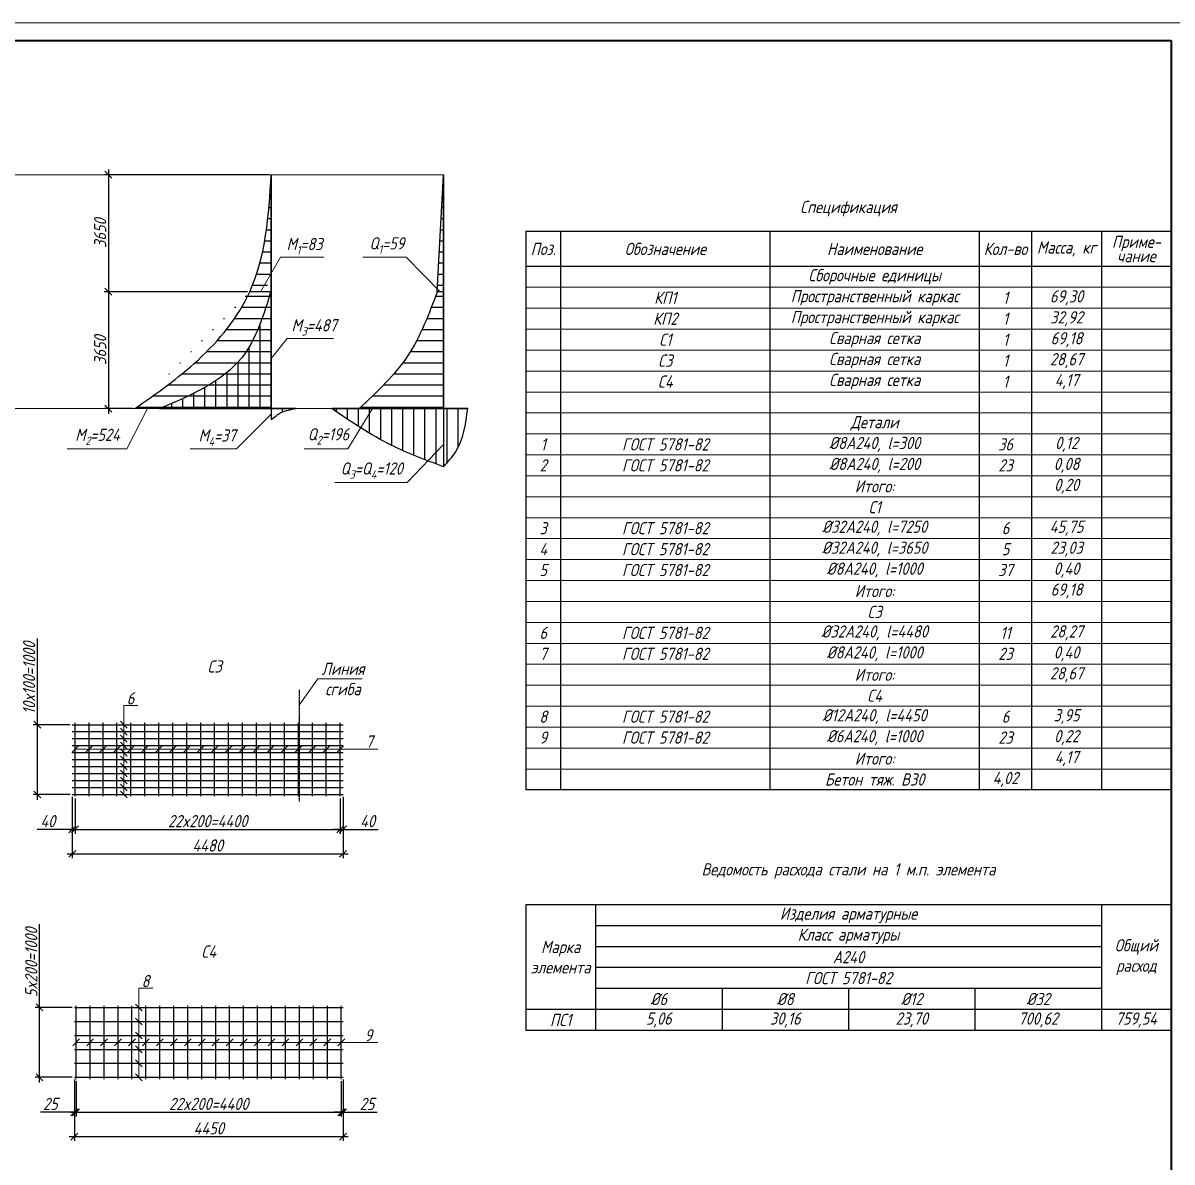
# Model space of a CAD drawing. Header units: millimetres. Extents: x -1004 to 900128, y -352756 to 107728.
# Drawn here: x 206302 to 239235, y 75096 to 107728 of the extents above; entities that cross this region are included whole.
import ezdxf

# ---------------------------------------------------------------- set-up
doc = ezdxf.new("R2010")
doc.units = ezdxf.units.MM
doc.linetypes.add('ACAD_ISO02W100', pattern=[15, 12, -3])
doc.linetypes.add('ACAD_ISO04W100', pattern=[30, 24, -3, 0, -3])
for name, color, linetype, lineweight in [('axles', 152, 'ACAD_ISO04W100', 20), ('basic', 95, 'Continuous', 30), ('frame', 173, 'Continuous', 40), ('hatch', 117, 'ACAD_ISO02W100', 25), ('size', 45, 'Continuous', 20), ('text', 13, 'Continuous', 20), ('thick', 42, 'Continuous', 35), ('thin', 153, 'Continuous', 18)]:
    doc.layers.add(name, color=color, linetype=linetype, lineweight=lineweight)
doc.styles.add('Structures', font='isocpeur.ttf', dxfattribs={"width": 0.85, "oblique": 15})
doc.styles.add('structures 5', font='isocpeur.ttf', dxfattribs={"width": 0.85, "oblique": 15, "height": 5})
doc.dimstyles.new('structures 3.5', dxfattribs={"dimtxt": 3.5, "dimasz": 2, "dimexe": 1.25, "dimexo": 0.625, "dimtad": 1, "dimtxsty": 'Structures', "dimblk": 'OBLIQUE', "dimcen": 2.5, "dimdle": 1.5, "dimadec": 0, "dimazin": 0, "dimtfac": 1, "dimtmove": 0, "dimatfit": 3, "dimfxl": 1, "dimarcsym": 0})
doc.dimstyles.new('structures 3.5 50', dxfattribs={"dimtxt": 3.5, "dimasz": 2, "dimexe": 1.25, "dimexo": 0.625, "dimtad": 1, "dimlfac": 0.5, "dimtxsty": 'Structures', "dimblk": 'OBLIQUE', "dimcen": 2.5, "dimdle": 1.5, "dimadec": 0, "dimazin": 0, "dimtfac": 1, "dimtmove": 0, "dimatfit": 3, "dimfxl": 1, "dimarcsym": 0})
pattern_1 = [(90, (118171.382803401, 91645.0079361995), (-317.5, 0), [])]

# ---------------------------------------------------------------- blocks, each defined once
blk = doc.blocks.new('_Oblique')
at = {"color": 0, "linetype": 'ByBlock', "lineweight": -2}
blk.add_line((-0.5, -0.5), (0.5, 0.5), dxfattribs=at)
blk = doc.blocks.new('*D475')
at = {"layer": 'Defpoints', "color": 0, "transparency": 16777216}
for p in [(213419.6433618185, 103380.4566014308), (208751.3828034023, 100030.4566014308), (212801.6433618185, 100030.4566014308)]:
    blk.add_point(p, dxfattribs=at)
at = {"layer": 'size', "color": 0, "lineweight": -2, "transparency": 16777216}
for p, q in [((208751.3828034023, 103530.4566014308), (208751.3828034023, 99880.45660143082)), ((213357.1433618185, 103380.4566014308), (208626.3828034023, 103380.4566014308)), ((212739.1433618185, 100030.4566014308), (208626.3828034023, 100030.4566014308))]:
    blk.add_line(p, q, dxfattribs=at)
at = {"layer": 'size', "color": 0, "lineweight": -2, "transparency": 16777216, "xscale": 200, "yscale": 200, "zscale": 200}
for p, rotation in [((208751.3828034023, 103380.4566014308), 90), ((208751.3828034023, 100030.4566014308), 270)]:
    blk.add_blockref('_Oblique', p, dxfattribs=dict(at, rotation=rotation))
at = {"layer": 'size', "color": 0, "transparency": 16777216, "insert": (208513.8828034023, 101705.4566014307), "char_height": 350, "attachment_point": 5, "rotation": 90, "style": 'Structures'}
blk.add_mtext('3650', dxfattribs=at)
blk = doc.blocks.new('*D476')
at = {"layer": 'Defpoints', "color": 0, "transparency": 16777216}
for p in [(209341.3828034012, 100030.4566014308), (208751.3828034022, 96680.4566014308), (209504.6433618185, 96680.4566014308)]:
    blk.add_point(p, dxfattribs=at)
at = {"layer": 'size', "color": 0, "lineweight": -2, "transparency": 16777216}
for p, q in [((208751.3828034022, 100180.4566014308), (208751.3828034022, 96530.4566014308)), ((209278.8828034012, 100030.4566014308), (208626.3828034022, 100030.4566014308)), ((209442.1433618185, 96680.4566014308), (208626.3828034022, 96680.4566014308))]:
    blk.add_line(p, q, dxfattribs=at)
at = {"layer": 'size', "color": 0, "lineweight": -2, "transparency": 16777216, "xscale": 200, "yscale": 200, "zscale": 200}
for p, rotation in [((208751.3828034022, 100030.4566014308), 90), ((208751.3828034022, 96680.4566014308), 270)]:
    blk.add_blockref('_Oblique', p, dxfattribs=dict(at, rotation=rotation))
at = {"layer": 'size', "color": 0, "transparency": 16777216, "insert": (208513.8828034022, 98355.45660143073), "char_height": 350, "attachment_point": 5, "rotation": 90, "style": 'Structures'}
blk.add_mtext('3650', dxfattribs=at)
blk = doc.blocks.new('*D516')
at = {"layer": 'Defpoints', "color": 0, "transparency": 16777216}
for p in [(207715.8217975218, 85624.9217190832), (207795.8217975218, 85574.9217190832), (207715.8217975218, 84624.9217190832)]:
    blk.add_point(p, dxfattribs=at)
at = {"layer": 'size', "color": 0, "lineweight": -2, "transparency": 16777216}
for p, q in [((207715.8217975218, 85562.4217190832), (207715.8217975218, 84499.9217190832)), ((207795.8217975218, 85512.4217190832), (207795.8217975218, 84499.9217190832)), ((207715.8217975218, 84624.9217190832), (206710.2895801709, 84624.9217190832)), ((207795.8217975218, 84624.9217190832), (207715.8217975218, 84624.9217190832)), ((207795.8217975218, 84624.9217190832), (207995.8217975218, 84624.9217190832))]:
    blk.add_line(p, q, dxfattribs=at)
at = {"layer": 'size', "color": 0, "lineweight": -2, "transparency": 16777216, "xscale": 200, "yscale": 200, "zscale": 200}
blk.add_blockref('_Oblique', (207715.8217975218, 84624.9217190832), dxfattribs=at)
at = {"layer": 'size', "color": 0, "lineweight": -2, "transparency": 16777216, "xscale": 200, "yscale": 200, "zscale": 200, "rotation": 180}
blk.add_blockref('_Oblique', (207795.8217975218, 84624.9217190832), dxfattribs=at)
at = {"layer": 'size', "color": 0, "transparency": 16777216, "insert": (207013.0556888464, 84862.4217190832), "char_height": 350, "attachment_point": 5, "style": 'Structures'}
blk.add_mtext('40', dxfattribs=at)
blk = doc.blocks.new('*D517')
at = {"layer": 'Defpoints', "color": 0, "transparency": 16777216}
for p in [(215395.8217975218, 85574.9217190832), (215475.8217975218, 85624.9217190832), (215475.8217975218, 84624.9217190832)]:
    blk.add_point(p, dxfattribs=at)
at = {"layer": 'size', "color": 0, "lineweight": -2, "transparency": 16777216}
for p, q in [((215395.8217975218, 85512.4217190832), (215395.8217975218, 84499.9217190832)), ((215475.8217975218, 85562.4217190832), (215475.8217975218, 84499.9217190832)), ((215395.8217975218, 84624.9217190832), (215195.8217975218, 84624.9217190832)), ((215395.8217975218, 84624.9217190832), (215475.8217975218, 84624.9217190832)), ((215475.8217975218, 84624.9217190832), (216481.3540148727, 84624.9217190832))]:
    blk.add_line(p, q, dxfattribs=at)
at = {"layer": 'size', "color": 0, "lineweight": -2, "transparency": 16777216, "xscale": 200, "yscale": 200, "zscale": 200}
blk.add_blockref('_Oblique', (215395.8217975218, 84624.9217190832), dxfattribs=at)
at = {"layer": 'size', "color": 0, "lineweight": -2, "transparency": 16777216, "xscale": 200, "yscale": 200, "zscale": 200, "rotation": 180}
blk.add_blockref('_Oblique', (215475.8217975218, 84624.9217190832), dxfattribs=at)
at = {"layer": 'size', "color": 0, "transparency": 16777216, "insert": (216178.5879061973, 84862.4217190832), "char_height": 350, "attachment_point": 5, "style": 'Structures'}
blk.add_mtext('40', dxfattribs=at)
blk = doc.blocks.new('*D518')
at = {"layer": 'Defpoints', "color": 0, "transparency": 16777216}
for p in [(207795.8217975218, 85574.9217190832), (215395.8217975218, 85574.9217190832), (215395.8217975218, 84624.9217190832)]:
    blk.add_point(p, dxfattribs=at)
at = {"layer": 'size', "color": 0, "lineweight": -2, "transparency": 16777216}
for p, q in [((207795.8217975218, 85512.4217190832), (207795.8217975218, 84499.9217190832)), ((215395.8217975218, 85512.4217190832), (215395.8217975218, 84499.9217190832)), ((207645.8217975218, 84624.9217190832), (215545.8217975218, 84624.9217190832))]:
    blk.add_line(p, q, dxfattribs=at)
at = {"layer": 'size', "color": 0, "lineweight": -2, "transparency": 16777216, "xscale": 200, "yscale": 200, "zscale": 200, "rotation": 180}
blk.add_blockref('_Oblique', (207795.8217975218, 84624.9217190832), dxfattribs=at)
at = {"layer": 'size', "color": 0, "lineweight": -2, "transparency": 16777216, "xscale": 200, "yscale": 200, "zscale": 200}
blk.add_blockref('_Oblique', (215395.8217975218, 84624.9217190832), dxfattribs=at)
at = {"layer": 'size', "color": 0, "transparency": 16777216, "insert": (211595.8217975218, 84862.4217190832), "char_height": 350, "attachment_point": 5, "style": 'Structures'}
blk.add_mtext('22x200=4400', dxfattribs=at)
blk = doc.blocks.new('*D519')
at = {"layer": 'Defpoints', "color": 0, "transparency": 16777216}
for p in [(207715.8217975218, 85624.9217190832), (215475.8217975218, 85624.9217190832), (215475.8217975218, 83924.9217190832)]:
    blk.add_point(p, dxfattribs=at)
at = {"layer": 'size', "color": 0, "lineweight": -2, "transparency": 16777216}
for p, q in [((207715.8217975218, 85562.4217190832), (207715.8217975218, 83799.9217190832)), ((215475.8217975218, 85562.4217190832), (215475.8217975218, 83799.9217190832)), ((207565.8217975218, 83924.9217190832), (215625.8217975218, 83924.9217190832))]:
    blk.add_line(p, q, dxfattribs=at)
at = {"layer": 'size', "color": 0, "lineweight": -2, "transparency": 16777216, "xscale": 200, "yscale": 200, "zscale": 200, "rotation": 180}
blk.add_blockref('_Oblique', (207715.8217975218, 83924.9217190832), dxfattribs=at)
at = {"layer": 'size', "color": 0, "lineweight": -2, "transparency": 16777216, "xscale": 200, "yscale": 200, "zscale": 200}
blk.add_blockref('_Oblique', (215475.8217975218, 83924.9217190832), dxfattribs=at)
at = {"layer": 'size', "color": 0, "transparency": 16777216, "insert": (211595.8217975218, 84162.4217190832), "char_height": 350, "attachment_point": 5, "style": 'Structures'}
blk.add_mtext('4480', dxfattribs=at)
blk = doc.blocks.new('*D520')
at = {"layer": 'Defpoints', "color": 0, "transparency": 16777216}
for p in [(206715.8217975222, 87624.92171908323), (207715.8217975219, 87624.92171908323), (207715.8217975219, 85624.92171908323)]:
    blk.add_point(p, dxfattribs=at)
at = {"layer": 'size', "color": 0, "lineweight": -2, "transparency": 16777216}
for p, q in [((206715.8217975222, 87624.92171908323), (206715.8217975222, 90096.45393643412)), ((207653.3217975219, 87624.92171908323), (206590.8217975222, 87624.92171908323)), ((206715.8217975222, 85474.92171908323), (206715.8217975222, 87624.92171908323)), ((207653.3217975219, 85624.92171908323), (206590.8217975222, 85624.92171908323))]:
    blk.add_line(p, q, dxfattribs=at)
at = {"layer": 'size', "color": 0, "lineweight": -2, "transparency": 16777216, "xscale": 200, "yscale": 200, "zscale": 200}
for p, rotation in [((206715.8217975222, 87624.92171908323), 90), ((206715.8217975222, 85624.92171908323), 270)]:
    blk.add_blockref('_Oblique', p, dxfattribs=dict(at, rotation=rotation))
at = {"layer": 'size', "color": 0, "transparency": 16777216, "insert": (206478.3217975222, 88960.68782775861), "char_height": 350, "attachment_point": 5, "rotation": 90, "style": 'Structures'}
blk.add_mtext('10x100=1000', dxfattribs=at)
blk = doc.blocks.new('*U464')
at = {"layer": 'thin'}
blk.add_line((-97.22718241314942, -97.22718241315306), (97.22718241315306, 97.22718241315306), dxfattribs=at)
blk = doc.blocks.new('*U465')
at = {"layer": 'thin', "color": 0, "linetype": 'ByBlock', "lineweight": -2, "transparency": 16777216}
for p in [(0, 0), (400, 0), (800, 0), (1200, 0), (1600, 0), (2000, 0), (2400, 0), (2800, 0), (3200, 0), (3600, 0), (4000, 0), (4400, 0), (4800, 0), (5200, 0), (5600, 0), (6000, 0), (6400, 0), (6800, 0), (7200, 0), (7600, 0)]:
    blk.add_blockref('*U464', p, dxfattribs=at)
blk = doc.blocks.new('*D521')
at = {"layer": 'Defpoints', "color": 0, "transparency": 16777216}
for p in [(206775.8217975222, 79522.83659957278), (207775.8217975219, 79522.83659957278), (207775.8217975219, 77522.83659957278)]:
    blk.add_point(p, dxfattribs=at)
at = {"layer": 'size', "color": 0, "lineweight": -2, "transparency": 16777216}
for p, q in [((206775.8217975222, 79522.83659957278), (206775.8217975222, 81905.11881692367)), ((207713.3217975219, 79522.83659957278), (206650.8217975222, 79522.83659957278)), ((206775.8217975222, 77372.83659957278), (206775.8217975222, 79522.83659957278)), ((207713.3217975219, 77522.83659957278), (206650.8217975222, 77522.83659957278))]:
    blk.add_line(p, q, dxfattribs=at)
at = {"layer": 'size', "color": 0, "lineweight": -2, "transparency": 16777216, "xscale": 200, "yscale": 200, "zscale": 200}
for p, rotation in [((206775.8217975222, 79522.83659957278), 90), ((206775.8217975222, 77522.83659957278), 270)]:
    blk.add_blockref('_Oblique', p, dxfattribs=dict(at, rotation=rotation))
at = {"layer": 'size', "color": 0, "transparency": 16777216, "insert": (206538.3217975222, 80813.97770824816), "char_height": 350, "attachment_point": 5, "rotation": 90, "style": 'Structures'}
blk.add_mtext('5x200=1000', dxfattribs=at)
blk = doc.blocks.new('*D522')
at = {"layer": 'Defpoints', "color": 0, "transparency": 16777216}
for p in [(207775.8217975218, 77522.83659957275), (207825.8217975218, 77472.83659957275), (207775.8217975218, 76522.83659957275)]:
    blk.add_point(p, dxfattribs=at)
at = {"layer": 'size', "color": 0, "lineweight": -2, "transparency": 16777216}
for p, q in [((207775.8217975218, 77460.33659957275), (207775.8217975218, 76397.83659957275)), ((207825.8217975218, 77410.33659957275), (207825.8217975218, 76397.83659957275)), ((207775.8217975218, 76522.83659957275), (206800.0395801709, 76522.83659957275)), ((207825.8217975218, 76522.83659957275), (207775.8217975218, 76522.83659957275)), ((207825.8217975218, 76522.83659957275), (208025.8217975218, 76522.83659957275))]:
    blk.add_line(p, q, dxfattribs=at)
at = {"layer": 'size', "color": 0, "lineweight": -2, "transparency": 16777216, "xscale": 200, "yscale": 200, "zscale": 200}
blk.add_blockref('_Oblique', (207775.8217975218, 76522.83659957275), dxfattribs=at)
at = {"layer": 'size', "color": 0, "lineweight": -2, "transparency": 16777216, "xscale": 200, "yscale": 200, "zscale": 200, "rotation": 180}
blk.add_blockref('_Oblique', (207825.8217975218, 76522.83659957275), dxfattribs=at)
at = {"layer": 'size', "color": 0, "transparency": 16777216, "insert": (207087.9306888464, 76760.33659957275), "char_height": 350, "attachment_point": 5, "style": 'Structures'}
blk.add_mtext('25', dxfattribs=at)
blk = doc.blocks.new('*D523')
at = {"layer": 'Defpoints', "color": 0, "transparency": 16777216}
for p in [(207825.8217975218, 77472.83659957275), (215425.8217975218, 77472.83659957275), (215425.8217975218, 76522.83659957275)]:
    blk.add_point(p, dxfattribs=at)
at = {"layer": 'size', "color": 0, "lineweight": -2, "transparency": 16777216}
for p, q in [((207825.8217975218, 77410.33659957275), (207825.8217975218, 76397.83659957275)), ((215425.8217975218, 77410.33659957275), (215425.8217975218, 76397.83659957275)), ((207675.8217975218, 76522.83659957275), (215575.8217975218, 76522.83659957275))]:
    blk.add_line(p, q, dxfattribs=at)
at = {"layer": 'size', "color": 0, "lineweight": -2, "transparency": 16777216, "xscale": 200, "yscale": 200, "zscale": 200, "rotation": 180}
blk.add_blockref('_Oblique', (207825.8217975218, 76522.83659957275), dxfattribs=at)
at = {"layer": 'size', "color": 0, "lineweight": -2, "transparency": 16777216, "xscale": 200, "yscale": 200, "zscale": 200}
blk.add_blockref('_Oblique', (215425.8217975218, 76522.83659957275), dxfattribs=at)
at = {"layer": 'size', "color": 0, "transparency": 16777216, "insert": (211625.8217975218, 76760.33659957275), "char_height": 350, "attachment_point": 5, "style": 'Structures'}
blk.add_mtext('22x200=4400', dxfattribs=at)
blk = doc.blocks.new('*D524')
at = {"layer": 'Defpoints', "color": 0, "transparency": 16777216}
for p in [(215425.8217975218, 77472.83659957275), (215475.8217975218, 77522.83659957275), (215475.8217975218, 76522.83659957275)]:
    blk.add_point(p, dxfattribs=at)
at = {"layer": 'size', "color": 0, "lineweight": -2, "transparency": 16777216}
for p, q in [((215425.8217975218, 77410.33659957275), (215425.8217975218, 76397.83659957275)), ((215475.8217975218, 77460.33659957275), (215475.8217975218, 76397.83659957275)), ((215425.8217975218, 76522.83659957275), (215225.8217975218, 76522.83659957275)), ((215425.8217975218, 76522.83659957275), (215475.8217975218, 76522.83659957275)), ((215475.8217975218, 76522.83659957275), (216451.6040148727, 76522.83659957275))]:
    blk.add_line(p, q, dxfattribs=at)
at = {"layer": 'size', "color": 0, "lineweight": -2, "transparency": 16777216, "xscale": 200, "yscale": 200, "zscale": 200}
blk.add_blockref('_Oblique', (215425.8217975218, 76522.83659957275), dxfattribs=at)
at = {"layer": 'size', "color": 0, "lineweight": -2, "transparency": 16777216, "xscale": 200, "yscale": 200, "zscale": 200, "rotation": 180}
blk.add_blockref('_Oblique', (215475.8217975218, 76522.83659957275), dxfattribs=at)
at = {"layer": 'size', "color": 0, "transparency": 16777216, "insert": (216163.7129061973, 76760.33659957275), "char_height": 350, "attachment_point": 5, "style": 'Structures'}
blk.add_mtext('25', dxfattribs=at)
blk = doc.blocks.new('*D525')
at = {"layer": 'Defpoints', "color": 0, "transparency": 16777216}
for p in [(207775.8217975218, 77522.83659957275), (215475.8217975218, 77522.83659957275), (215475.8217975218, 75822.83659957275)]:
    blk.add_point(p, dxfattribs=at)
at = {"layer": 'size', "color": 0, "lineweight": -2, "transparency": 16777216}
for p, q in [((207775.8217975218, 77460.33659957275), (207775.8217975218, 75697.83659957275)), ((215475.8217975218, 77460.33659957275), (215475.8217975218, 75697.83659957275)), ((207625.8217975218, 75822.83659957275), (215625.8217975218, 75822.83659957275))]:
    blk.add_line(p, q, dxfattribs=at)
at = {"layer": 'size', "color": 0, "lineweight": -2, "transparency": 16777216, "xscale": 200, "yscale": 200, "zscale": 200, "rotation": 180}
blk.add_blockref('_Oblique', (207775.8217975218, 75822.83659957275), dxfattribs=at)
at = {"layer": 'size', "color": 0, "lineweight": -2, "transparency": 16777216, "xscale": 200, "yscale": 200, "zscale": 200}
blk.add_blockref('_Oblique', (215475.8217975218, 75822.83659957275), dxfattribs=at)
at = {"layer": 'size', "color": 0, "transparency": 16777216, "insert": (211625.8217975218, 76060.33659957275), "char_height": 350, "attachment_point": 5, "style": 'Structures'}
blk.add_mtext('4450', dxfattribs=at)
blk = doc.blocks.new('*U466')
at = {"layer": 'thin'}
blk.add_line((-97.22718241314942, -97.22718241315306), (97.22718241315306, 97.22718241315306), dxfattribs=at)
blk = doc.blocks.new('*U467')
at = {"layer": 'thin', "color": 0, "linetype": 'ByBlock', "lineweight": -2, "transparency": 16777216}
for p in [(0, 0), (400, 0), (800, 0), (1200, 0), (1600, 0), (2000, 0), (2400, 0), (2800, 0), (3200, 0), (3600, 0), (4000, 0), (4400, 0), (4800, 0), (5200, 0), (5600, 0), (6000, 0), (6400, 0), (6800, 0), (7200, 0), (7600, 0)]:
    blk.add_blockref('*U466', p, dxfattribs=at)

msp = doc.modelspace()

# ---------------------------------------------------------------- hatches: boundary and pattern name
at = {"layer": 'basic'}
h = msp.add_hatch(dxfattribs=at)
h.set_pattern_fill('ANSI31', color=256, scale=100, angle=315)
h.set_pattern_definition([(0, (118171.382803401, 91645.0079361995), (8.526512829121202e-14, 317.5), [])])
edge = h.paths.add_edge_path()
edge.add_line((213419.6433618184, 100030.4566014308), (212801.6433618184, 100030.4566014308))
edge.add_spline(control_points=[(212801.6433618184, 100030.4566014308), (212465.4369132992, 99294.36808606387), (211424.3050037112, 98017.29014217864), (210129.0882813145, 97115.31391925937), (209504.6433618184, 96680.45660143076)], knot_values=[0, 0, 0, 9.094947017729282e-13, 2456.252634354829, 4742.864074920832, 4742.864074920832, 4742.864074920832, 4742.864074920832], degree=3, periodic=0)
edge.add_line((209504.6433618184, 96680.45660143076), (213419.6433618184, 96680.45660143076))
edge.add_line((213419.6433618184, 96680.45660143076), (213419.6433618184, 100030.4566014308))
edge = h.paths.add_edge_path()
edge.add_spline(control_points=[(213419.6433618184, 103380.4566014308), (213343.7822946356, 102215.8896751787), (213267.9212274526, 101051.3227489266), (212801.6433618184, 100030.4566014308)], knot_values=[0, 0, 0, 0, 3406.526676836684, 3406.526676836684, 3406.526676836684, 3406.526676836684], degree=3, periodic=0)
edge.add_line((212801.6433618184, 100030.4566014308), (213110.6433618184, 100030.4566014308))
edge.add_line((213110.6433618184, 100030.4566014308), (213419.6433618184, 100319.2247756224))
edge.add_line((213419.6433618184, 100319.2247756224), (213419.6433618184, 103380.4566014308))
h = msp.add_hatch(dxfattribs=at)
h.set_pattern_fill('ANSI31', color=256, scale=100, angle=315)
h.set_pattern_definition([(0, (116541.382803401, 91645.0079361995), (8.526512829121202e-14, 317.5), [])])
edge = h.paths.add_edge_path()
edge.add_line((218351.382803401, 100030.4566014308), (218176.382803401, 100030.4566014308))
edge.add_spline(control_points=[(218176.382803401, 100030.4566014308), (217939.0043852008, 99393.61771363541), (217457.1122673842, 98100.79740303334), (216448.2718582937, 97158.55407226786), (215936.382803401, 96680.45660143076)], knot_values=[0, 0, 0, 0, 2009.443412837147, 4079.288038007142, 4079.288038007142, 4079.288038007142, 4079.288038007142], degree=3, periodic=0)
edge.add_line((215936.382803401, 96680.45660143076), (218351.382803401, 96680.45660143076))
edge.add_line((218351.382803401, 96680.45660143076), (218351.382803401, 100030.4566014308))
h.paths.add_polyline_path([(218351.382803401, 103380.4566014308), (218176.382803401, 100030.4566014308), (218351.382803401, 100030.4566014308)])
h = msp.add_hatch(dxfattribs=at)
h.set_pattern_fill('ANSI31', color=256, scale=100, angle=45)
h.set_pattern_definition(pattern_1)
edge = h.paths.add_edge_path()
edge.add_line((213419.6433618184, 100030.4566014308), (213403.3885809916, 100030.4566014308))
edge.add_spline(control_points=[(213403.3885809916, 100030.4566014308), (213195.3273691832, 99339.62115646614), (212697.4001278254, 97735.36701758907), (211121.2967267325, 97064.33751317374), (210219.6433618184, 96680.45660143076)], knot_values=[53.91940055703909, 53.91940055703909, 53.91940055703909, 53.91940055703909, 2123.558099905954, 4890.400115360927, 4890.400115360927, 4890.400115360927, 4890.400115360927], degree=3, periodic=0)
edge.add_line((210219.6433618184, 96680.45660143076), (213419.6433618184, 96680.45660143076))
edge.add_line((213419.6433618184, 96680.45660143076), (213419.6433618184, 100030.4566014308))
h = msp.add_hatch(dxfattribs=at)
h.set_pattern_fill('ANSI31', color=256, scale=100, angle=45)
h.set_pattern_definition(pattern_1)
edge = h.paths.add_edge_path()
edge.add_spline(control_points=[(213419.6433618184, 96368.45660143076), (213509.9182003903, 96441.71750684615), (213714.2177699109, 96607.51311142248), (213974.4186838129, 96654.32802183318), (214119.6433618184, 96680.45660143076)], knot_values=[0, 0, 0, 0, 343.5251666801698, 777.4264100885391, 777.4264100885391, 777.4264100885391, 777.4264100885391], degree=3, periodic=0)
edge.add_line((214047.2481042249, 96680.45660143076), (213419.6433618184, 96680.45660143076))
edge.add_line((213419.6433618184, 96680.45660143076), (213419.6433618184, 96368.45660143076))
h = msp.add_hatch(dxfattribs=at)
h.set_pattern_fill('ANSI31', color=256, scale=100, angle=45)
h.set_pattern_definition([(90, (116541.382803401, 91645.00793619952), (-317.5, 0), [])])
edge = h.paths.add_edge_path()
edge.add_line((215936.382803401, 96680.45660143076), (215151.382803401, 96680.45660143076))
edge.add_spline(control_points=[(215151.382803401, 96680.45660143076), (215704.7590797368, 96305.90816564902), (216708.1352567427, 95626.78079125792), (217842.5941669765, 95204.73715236658), (218351.382803401, 95015.45660143076)], knot_values=[0, 0, 0, 0, 1995.736182874333, 3618.648335892399, 3618.648335892399, 3618.648335892399, 3618.648335892399], degree=3, periodic=0)
edge.add_line((218351.382803401, 95015.45660143076), (218351.382803401, 96680.45660143076))
edge.add_line((218351.382803401, 96680.45660143076), (215936.382803401, 96680.45660143076))
edge = h.paths.add_edge_path()
edge.add_spline(control_points=[(218351.382803401, 95015.45660143076), (218478.0551822372, 95150.03918634367), (218904.6604738199, 95603.28434843989), (218990.8122024141, 96235.77329442206), (219051.382803401, 96680.45660143076)], knot_values=[0, 0, 0, 0, 546.3728786334799, 1840.066187623797, 1840.066187623797, 1840.066187623797, 1840.066187623797], degree=3, periodic=0)
edge.add_line((219051.382803401, 96680.45660143076), (218351.382803401, 96680.45660143076))
edge.add_line((218351.382803401, 96680.45660143076), (218351.382803401, 95015.45660143076))

# ---------------------------------------------------------------- linework, layer by layer
at = {"layer": 'axles', "ltscale": 0.4}
for p, q in [((201994.5798617294, 103380.4566014308), (218351.382803401, 103380.4566014308)), ((202694.5798617294, 96680.45660143076), (215151.382803401, 96680.45660143076))]:
    msp.add_line(p, q, dxfattribs=at)
at = {"layer": 'basic'}
for p, q in [((218176.382803401, 100030.4566014308), (218351.382803401, 103380.4566014308)), ((239212.3852603499, 101755.0905621894), (220712.3852603499, 101755.0905621894)), ((220712.3852603499, 101755.0905621894), (220712.3852603499, 85755.09056218936)), ((221712.3852603499, 101755.0905621894), (221712.3852603499, 85755.09056218936)), ((227712.3852603499, 101755.0905621894), (227712.3852603499, 85755.09056218936)), ((233712.3852603499, 101755.0905621894), (233712.3852603499, 85755.09056218936)), ((235212.3852603499, 101755.0905621894), (235212.3852603499, 85755.09056218936)), ((237212.3852603499, 101755.0905621894), (237212.3852603499, 85755.09056218936)), ((239212.3852603499, 100755.0905621894), (220712.3852603499, 100755.0905621894)), ((213419.6433618184, 100030.4566014308), (212801.6433618184, 100030.4566014308)), ((213419.6433618184, 96680.45660143076), (213419.6433618184, 100084.4566014308)), ((218351.382803401, 100030.4566014308), (218176.382803401, 100030.4566014308)), ((213419.6433618184, 96680.45660143076), (209504.6433618184, 96680.45660143076)), ((213419.6433618184, 96680.45660143076), (213419.6433618184, 96368.45660143076)), ((218351.382803401, 96680.45660143076), (215936.382803401, 96680.45660143076)), ((218351.382803401, 96680.45660143076), (218351.382803401, 95015.45660143076)), ((207715.8217975218, 87624.9217190832), (215475.8217975218, 87624.9217190832)), ((207795.8217975218, 85574.9217190832), (207795.8217975218, 87674.9217190832)), ((208195.8217975218, 85574.9217190832), (208195.8217975218, 87674.9217190832)), ((208595.8217975218, 85574.9217190832), (208595.8217975218, 87674.9217190832)), ((208995.8217975218, 85574.9217190832), (208995.8217975218, 87674.9217190832)), ((209395.8217975218, 85574.9217190832), (209395.8217975218, 87674.9217190832)), ((209795.8217975218, 85574.9217190832), (209795.8217975218, 87674.9217190832)), ((210195.8217975218, 85574.9217190832), (210195.8217975218, 87674.9217190832)), ((210595.8217975218, 85574.9217190832), (210595.8217975218, 87674.9217190832)), ((210995.8217975218, 85574.9217190832), (210995.8217975218, 87674.9217190832)), ((211395.8217975218, 85574.9217190832), (211395.8217975218, 87674.9217190832)), ((211795.8217975218, 85574.9217190832), (211795.8217975218, 87674.9217190832)), ((212195.8217975218, 85574.9217190832), (212195.8217975218, 87674.9217190832)), ((212595.8217975218, 85574.9217190832), (212595.8217975218, 87674.9217190832)), ((212995.8217975218, 85574.9217190832), (212995.8217975218, 87674.9217190832)), ((213395.8217975218, 85574.9217190832), (213395.8217975218, 87674.9217190832)), ((213795.8217975218, 85574.9217190832), (213795.8217975218, 87674.9217190832)), ((214195.8217975218, 85574.9217190832), (214195.8217975218, 87674.9217190832)), ((214595.8217975218, 85574.9217190832), (214595.8217975218, 87674.9217190832)), ((214995.8217975218, 85574.9217190832), (214995.8217975218, 87674.9217190832)), ((215395.8217975218, 85574.9217190832), (215395.8217975218, 87674.9217190832)), ((207715.8217975218, 87424.9217190832), (215475.8217975218, 87424.9217190832)), ((207715.8217975218, 87224.9217190832), (215475.8217975218, 87224.9217190832)), ((207715.8217975218, 87024.9217190832), (215475.8217975218, 87024.9217190832)), ((207715.8217975218, 86824.9217190832), (215475.8217975218, 86824.9217190832)), ((207715.8217975218, 86624.9217190832), (215475.8217975218, 86624.9217190832)), ((207715.8217975218, 86424.9217190832), (215475.8217975218, 86424.9217190832)), ((207715.8217975218, 86224.9217190832), (215475.8217975218, 86224.9217190832)), ((207715.8217975218, 86024.9217190832), (215475.8217975218, 86024.9217190832)), ((207715.8217975218, 85824.9217190832), (215475.8217975218, 85824.9217190832)), ((239212.3852603499, 85755.09056218936), (220712.3852603499, 85755.09056218936)), ((207715.8217975218, 85624.9217190832), (215475.8217975218, 85624.9217190832)), ((239212.3852603499, 82465.09056218939), (220712.3852603499, 82465.09056218939)), ((220712.3852603499, 82465.09056218939), (220712.3852603499, 78865.09056218939)), ((222712.3852603499, 82465.09056218939), (222712.3852603499, 78865.09056218939)), ((237212.3852603499, 82465.09056218939), (237212.3852603499, 78865.09056218939)), ((237212.3852603499, 81865.09056218939), (222712.3852603499, 81865.09056218939)), ((237212.3852603499, 81265.09056218939), (222712.3852603499, 81265.09056218939)), ((237212.3852603499, 80665.09056218939), (222712.3852603499, 80665.09056218939)), ((237212.3852603499, 80065.09056218939), (222712.3852603499, 80065.09056218939)), ((226337.3852603499, 80065.0905621894), (226337.3852603499, 78865.09056218939)), ((229962.3852603499, 80065.0905621894), (229962.3852603499, 78865.09056218939)), ((233587.3852603499, 80065.0905621894), (233587.3852603499, 78865.09056218939)), ((207775.8217975218, 79522.83659957275), (215475.8217975218, 79522.83659957275)), ((207825.8217975218, 77472.83659957275), (207825.8217975218, 79572.83659957275)), ((208225.8217975218, 77472.83659957275), (208225.8217975218, 79572.83659957275)), ((208625.8217975218, 77472.83659957275), (208625.8217975218, 79572.83659957275)), ((209025.8217975218, 77472.83659957275), (209025.8217975218, 79572.83659957275)), ((209425.8217975218, 77472.83659957275), (209425.8217975218, 79572.83659957275)), ((209825.8217975218, 77472.83659957275), (209825.8217975218, 79572.83659957275)), ((210225.8217975218, 77472.83659957275), (210225.8217975218, 79572.83659957275)), ((210625.8217975218, 77472.83659957275), (210625.8217975218, 79572.83659957275)), ((211025.8217975218, 77472.83659957275), (211025.8217975218, 79572.83659957275)), ((211425.8217975218, 77472.83659957275), (211425.8217975218, 79572.83659957275)), ((211825.8217975218, 77472.83659957275), (211825.8217975218, 79572.83659957275)), ((212225.8217975218, 77472.83659957275), (212225.8217975218, 79572.83659957275)), ((212625.8217975218, 77472.83659957275), (212625.8217975218, 79572.83659957275)), ((213025.8217975218, 77472.83659957275), (213025.8217975218, 79572.83659957275)), ((213425.8217975218, 77472.83659957275), (213425.8217975218, 79572.83659957275)), ((213825.8217975218, 77472.83659957275), (213825.8217975218, 79572.83659957275)), ((214225.8217975218, 77472.83659957275), (214225.8217975218, 79572.83659957275)), ((214625.8217975218, 77472.83659957275), (214625.8217975218, 79572.83659957275)), ((215025.8217975218, 77472.83659957275), (215025.8217975218, 79572.83659957275)), ((215425.8217975218, 77472.83659957275), (215425.8217975218, 79572.83659957275)), ((239212.3852603499, 79465.09056218939), (220712.3852603499, 79465.09056218939)), ((207775.8217975218, 79122.83659957275), (215475.8217975218, 79122.83659957275)), ((207775.8217975218, 78722.83659957275), (215475.8217975218, 78722.83659957275)), ((239212.3852603499, 78865.09056218939), (220712.3852603499, 78865.09056218939)), ((207775.8217975218, 78322.83659957275), (215475.8217975218, 78322.83659957275)), ((207775.8217975218, 77922.83659957275), (215475.8217975218, 77922.83659957275)), ((207775.8217975218, 77522.83659957275), (215475.8217975218, 77522.83659957275))]:
    msp.add_line(p, q, dxfattribs=at)
for points in [[(209504.6433618184, 96680.45660143076), (211318.9196635469, 98072.21569736429), (212801.6433618184, 100030.4566014308), (213419.6433618184, 103380.4566014308)], [(213419.6433618184, 100084.4566014308), (212571.7458143968, 98137.51829918475), (210219.6433618184, 96680.45660143076)], [(218176.382803401, 100030.4566014308), (217336.382803401, 98205.0079361995), (215936.382803401, 96680.45660143076)], [(213419.6433618184, 96368.45660143076), (213701.382803401, 96565.0079361995), (214119.6433618184, 96680.45660143076)], [(218351.382803401, 95015.45660143076), (216851.382803401, 95635.00793619952), (215151.382803401, 96680.45660143076)], [(218351.382803401, 95015.45660143076), (218701.382803401, 95435.00793619952), (219051.382803401, 96680.45660143076)]]:
    msp.add_spline(points, degree=3, dxfattribs=at)
at = {"layer": 'frame'}
for p, q in [((182312.3852603499, 107228.4892748623), (239212.3852603499, 107228.4892748623)), ((239212.3852603499, 107228.4892748623), (239212.3852603499, 66228.48927486232))]:
    msp.add_line(p, q, dxfattribs=at)
at = {"layer": 'hatch', "ltscale": 0.3}
msp.add_line((214215.8217975218, 88624.9217190832), (214215.8217975218, 85424.9217190832), dxfattribs=at)
at = {"layer": 'thick'}
for p, q in [((213419.6433618184, 103380.4566014308), (213419.6433618184, 96680.45660143076)), ((218351.382803401, 96680.45660143076), (218351.382803401, 103380.4566014308)), ((210219.6433618184, 96680.45660143076), (214119.6433618184, 96680.45660143076)), ((215151.382803401, 96680.45660143076), (219051.382803401, 96680.45660143076))]:
    msp.add_line(p, q, dxfattribs=at)
at = {"layer": 'thin'}
for p, q in [((180312.3852603499, 107728.4892748623), (239712.3852603499, 107728.4892748623)), ((213110.6433618184, 100030.4566014308), (213681.382803401, 101015.8509615449)), ((213681.382803401, 101015.8509615449), (214928.1249980422, 101015.8509615449)), ((216042.1389424366, 101015.8509615449), (217288.8811370777, 101015.8509615449)), ((217288.8811370777, 101015.8509615449), (218263.882803401, 100030.4566014308)), ((239212.3852603499, 100155.0905621894), (220712.3852603499, 100155.0905621894)), ((239212.3852603499, 99555.09056218939), (220712.3852603499, 99555.09056218939)), ((239212.3852603499, 98955.09056218939), (220712.3852603499, 98955.09056218939)), ((213871.382803401, 98688.86040883437), (213419.6433618184, 98112.50937292395)), ((213871.382803401, 98688.86040883437), (215205.2611332542, 98688.86040883437)), ((239212.3852603499, 98355.09056218939), (220712.3852603499, 98355.09056218939)), ((239212.3852603499, 97755.09056218939), (220712.3852603499, 97755.09056218939)), ((239212.3852603499, 97155.09056218939), (220712.3852603499, 97155.09056218939)), ((209871.5230200503, 96680.45660143076), (209276.2898198297, 95531.60329096754)), ((212425.2611332542, 95531.60329096754), (213419.6433618184, 96524.45660143076)), ((215611.382803401, 95531.60329096756), (216321.382803401, 96680.45660143076)), ((239212.3852603499, 96555.09056218939), (220712.3852603499, 96555.09056218939)), ((239212.3852603499, 95955.09056218939), (220712.3852603499, 95955.09056218939)), ((209276.2898198297, 95531.60329096754), (207567.3385099959, 95531.60329096754)), ((211091.382803401, 95531.60329096754), (212425.2611332542, 95531.60329096754)), ((214364.6406087599, 95531.60329096756), (215611.382803401, 95531.60329096756)), ((217316.4962537465, 94565.00793619952), (218351.382803401, 95655.00793619952)), ((239212.3852603499, 95355.09056218939), (220712.3852603499, 95355.09056218939)), ((215241.382803401, 94565.00793619952), (217316.4962537465, 94565.00793619952)), ((239212.3852603499, 94755.09056218939), (220712.3852603499, 94755.09056218939)), ((239212.3852603499, 94155.09056218939), (220712.3852603499, 94155.09056218939)), ((239212.3852603499, 93555.09056218939), (220712.3852603499, 93555.09056218939)), ((239212.3852603499, 92955.09056218939), (220712.3852603499, 92955.09056218939)), ((239212.3852603499, 92355.09056218939), (220712.3852603499, 92355.09056218939)), ((239212.3852603499, 91755.09056218939), (220712.3852603499, 91755.09056218939)), ((239212.3852603499, 91155.09056218939), (220712.3852603499, 91155.09056218939)), ((239212.3852603499, 90555.09056218939), (220712.3852603499, 90555.09056218939)), ((239212.3852603499, 89955.09056218938), (220712.3852603499, 89955.09056218939)), ((239212.3852603499, 89355.09056218936), (220712.3852603499, 89355.09056218938)), ((214215.8217975218, 88182.51565702072), (214755.6128949288, 88934.36421890299)), ((214755.6128949288, 88934.36421890299), (216020.0967343289, 88934.36421890299)), ((239212.3852603499, 88755.09056218936), (220712.3852603499, 88755.09056218938)), ((209195.8217975218, 85624.9217190832), (209195.8217975218, 88174.9217190832)), ((209595.8217975218, 88174.9217190832), (209195.8217975218, 88174.9217190832)), ((239212.3852603499, 88155.09056218936), (220712.3852603499, 88155.09056218938)), ((209293.048979935, 87527.69453667004), (209098.5946151087, 87722.14890149636)), ((209293.048979935, 87327.69453667004), (209098.5946151087, 87522.14890149636)), ((209293.048979935, 87127.69453667004), (209098.5946151087, 87322.14890149636)), ((239212.3852603499, 87555.09056218936), (220712.3852603499, 87555.09056218936)), ((209293.048979935, 86927.69453667004), (209098.5946151087, 87122.14890149636)), ((239212.3852603499, 86955.09056218936), (220712.3852603499, 86955.09056218936)), ((207795.8217975218, 86924.9217190832), (216475.8217975218, 86924.9217190832)), ((209293.048979935, 86727.69453667004), (209098.5946151087, 86922.14890149636)), ((209293.048979935, 86527.69453667004), (209098.5946151087, 86722.14890149636)), ((209293.048979935, 86327.69453667004), (209098.5946151087, 86522.14890149636)), ((209293.048979935, 86127.69453667004), (209098.5946151087, 86322.14890149636)), ((239212.3852603499, 86355.09056218936), (220712.3852603499, 86355.09056218936)), ((209293.048979935, 85927.69453667004), (209098.5946151087, 86122.14890149636)), ((209293.048979935, 85727.69453667004), (209098.5946151087, 85922.14890149636)), ((209293.048979935, 85527.69453667004), (209098.5946151087, 85722.14890149636)), ((209625.8217975218, 77522.83659957275), (209625.8217975218, 80072.83659957275)), ((210025.8217975218, 80072.83659957275), (209625.8217975218, 80072.83659957275)), ((209723.048979935, 79425.6094171596), (209528.5946151087, 79620.06378198591)), ((209723.048979935, 79025.6094171596), (209528.5946151087, 79220.0637819859)), ((209723.048979935, 78625.6094171596), (209528.5946151087, 78820.0637819859)), ((207825.8217975218, 78522.83659957275), (216475.8217975218, 78522.83659957275)), ((209723.048979935, 78225.6094171596), (209528.5946151087, 78420.0637819859)), ((209723.048979935, 77825.6094171596), (209528.5946151087, 78020.0637819859)), ((209723.048979935, 77425.6094171596), (209528.5946151087, 77620.0637819859))]:
    msp.add_line(p, q, dxfattribs=at)

# ---------------------------------------------------------------- block references
for name, p in [('*U465', (207795.8217975218, 86924.9217190832)), ('*U467', (207825.8217975218, 78522.83659957275))]:
    msp.add_blockref(name, p, dxfattribs=at)

# ---------------------------------------------------------------- texts
at = {"layer": 'text', "char_height": 350, "attachment_point": 5}
for s, insert, width, style in [('Спецификация', (229962.3852603499, 102410.3182429693), 5622.781246630475, 'Structures'), ('\\A1;M{\\H0.7x;\\S^ 1;}=83', (214371.2468257764, 101335.6291148417), 1401.583920005622, 'structures 5'), ('\\A1;Q{\\H0.7x;\\S^ 1;}=59', (216732.002964812, 101355.0079361995), 1401.583920005622, 'structures 5'), ('Масса, кг', (236212.3852603499, 101255.0905621894), 2000, 'Structures'), ('\\pxsm0.7;Приме-\\Pчание', (238212.3852603499, 101255.0905621894), 1999.999999999993, 'Structures'), ('Поз.', (221212.3852603499, 101255.0905621894), 1000, 'Structures'), ('Обозначение', (224712.3852603499, 101255.0905621894), 6000, 'Structures'), ('Наименование', (230712.3852603499, 101255.0905621894), 6000, 'Structures'), ('Кол-во', (234462.3852603499, 101255.0905621894), 1500, 'Structures'), ('Сборочные единицы', (230712.3852603499, 100455.0905621894), 6000, 'Structures'), ('КП1', (224712.3852603499, 99855.09056218939), 6000, 'Structures'), ('Пространственный каркас', (230712.3852603499, 99855.09056218939), 6000, 'Structures'), ('1', (234462.3852603499, 99855.09056218939), 1499.999999999993, 'Structures'), ('69,30', (236212.3852603499, 99855.09056218939), 2000, 'Structures'), ('Пространственный каркас', (230712.3852603499, 99255.09056218939), 6000, 'Structures'), ('32,92', (236212.3852603499, 99255.09056218939), 2000, 'Structures'), ('\\A1;M{\\H0.7x;\\S^ 3;}=487', (214648.3829609885, 99008.63856213116), 1401.583920005622, 'structures 5'), ('КП2', (224712.3852603499, 99255.09056218939), 6000, 'Structures'), ('1', (234462.3852603499, 99255.09056218939), 1499.999999999993, 'Structures'), ('С1', (224712.3852603499, 98655.09056218939), 6000, 'Structures'), ('Сварная сетка', (230712.3852603499, 98655.09056218939), 6000, 'Structures'), ('1', (234462.3852603499, 98655.09056218939), 1499.999999999993, 'Structures'), ('69,18', (236212.3852603499, 98655.09056218939), 2000, 'Structures'), ('С3', (224712.3852603499, 98055.09056218939), 6000, 'Structures'), ('Сварная сетка', (230712.3852603499, 98055.09056218939), 6000, 'Structures'), ('1', (234462.3852603499, 98055.09056218939), 1499.999999999993, 'Structures'), ('28,67', (236212.3852603499, 98055.09056218939), 2000, 'Structures'), ('С4', (224712.3852603499, 97455.09056218939), 6000, 'Structures'), ('Сварная сетка', (230712.3852603499, 97455.09056218939), 6000, 'Structures'), ('1', (234462.3852603499, 97455.09056218939), 1499.999999999993, 'Structures'), ('4,17', (236212.3852603499, 97455.09056218939), 2000, 'Structures'), ('Детали', (230712.3852603499, 96255.09056218939), 6000, 'Structures'), ('\\A1;M{\\H0.7x;\\S^ 2;}=524', (208438.0436866189, 95869.39371752854), 1514.967067832156, 'structures 5'), ('\\A1;M{\\H0.7x;\\S^ 4;}=37', (211868.3829609885, 95851.38144426433), 1401.583920005622, 'structures 5'), ('\\A1;Q{\\H0.7x;\\S^ 2;}=196', (215054.5046311353, 95885.00793619952), 1401.583920005622, 'structures 5'), ('%%C8А240, l=300', (230712.3852603499, 95655.09056218939), 6000, 'Structures'), ('0,12', (236212.3852603499, 95655.09056218939), 2000, 'Structures'), ('1', (221212.3852603499, 95655.09056218939), 1000, 'Structures'), ('ГОСТ 5781-82', (224712.3852603499, 95655.09056218939), 6000, 'Structures'), ('36', (234462.3852603499, 95655.09056218939), 1499.999999999993, 'Structures'), ('2', (221212.3852603499, 95055.09056218939), 1000, 'Structures'), ('ГОСТ 5781-82', (224712.3852603499, 95055.09056218939), 6000, 'Structures'), ('%%C8А240, l=200', (230712.3852603499, 95055.09056218939), 6000, 'Structures'), ('23', (234462.3852603499, 95055.09056218939), 1499.999999999993, 'Structures'), ('0,08', (236212.3852603499, 95055.09056218939), 2000, 'Structures'), ('\\A1;\\pxt3;Q{\\H0.7x;\\S^ 3;\\H1.42857x;=Q\\H0.7x;\\S^ 4;}=120', (216296.4962537465, 94905.00793619952), 1401.583920005622, 'structures 5'), ('Итого:', (230712.3852603499, 94455.09056218939), 6000, 'Structures'), ('0,20', (236212.3852603499, 94455.09056218939), 2000, 'Structures'), ('С1', (230712.3852603499, 93855.09056218939), 6000, 'Structures'), ('3', (221212.3852603499, 93255.09056218939), 1000, 'Structures'), ('ГОСТ 5781-82', (224712.3852603499, 93255.09056218939), 6000, 'Structures'), ('%%C32А240, l=7250', (230712.3852603499, 93255.09056218939), 6000, 'Structures'), ('6', (234462.3852603499, 93255.09056218939), 1499.999999999993, 'Structures'), ('45,75', (236212.3852603499, 93255.09056218939), 2000, 'Structures'), ('%%C32А240, l=3650', (230712.3852603499, 92655.09056218939), 6000, 'Structures'), ('23,03', (236212.3852603499, 92655.09056218939), 2000, 'Structures'), ('4', (221212.3852603499, 92655.09056218939), 1000, 'Structures'), ('ГОСТ 5781-82', (224712.3852603499, 92655.09056218939), 6000, 'Structures'), ('5', (234462.3852603499, 92655.09056218939), 1499.999999999993, 'Structures'), ('5', (221212.3852603499, 92055.09056218939), 1000, 'Structures'), ('ГОСТ 5781-82', (224712.3852603499, 92055.09056218939), 6000, 'Structures'), ('%%C8А240, l=1000', (230712.3852603499, 92055.09056218939), 6000, 'Structures'), ('37', (234462.3852603499, 92055.09056218939), 1499.999999999993, 'Structures'), ('0,40', (236212.3852603499, 92055.09056218939), 2000, 'Structures'), ('Итого:', (230712.3852603499, 91455.09056218939), 6000, 'Structures'), ('69,18', (236212.3852603499, 91455.09056218939), 2000, 'Structures'), ('С3', (230712.3852603499, 90855.09056218939), 6000, 'Structures'), ('6', (221212.3852603499, 90255.09056218939), 1000, 'Structures'), ('ГОСТ 5781-82', (224712.3852603499, 90255.09056218939), 6000, 'Structures'), ('%%C32А240, l=4480', (230712.3852603499, 90255.09056218938), 6000, 'Structures'), ('11', (234462.3852603499, 90255.09056218938), 1499.999999999993, 'Structures'), ('28,27', (236212.3852603499, 90255.09056218938), 2000, 'Structures'), ('7', (221212.3852603499, 89655.09056218938), 1000, 'Structures'), ('ГОСТ 5781-82', (224712.3852603499, 89655.09056218938), 6000, 'Structures'), ('%%C8А240, l=1000', (230712.3852603499, 89655.09056218936), 6000, 'Structures'), ('23', (234462.3852603499, 89655.09056218936), 1499.999999999993, 'Structures'), ('0,40', (236212.3852603499, 89655.09056218936), 2000, 'Structures'), ('С3', (211795.8217975218, 89293.41817931352), 793.6785489198519, 'Structures'), ('Линия \\Pсгиба', (215474.4632497237, 88934.36421890299), 1343.477379304357, 'Structures'), ('28,67', (236212.3852603499, 89055.09056218936), 2000, 'Structures'), ('Итого:', (230712.3852603499, 89055.09056218936), 6000, 'Structures'), ('С4', (230712.3852603499, 88455.09056218936), 6000, 'Structures'), ('6', (209384.3467777013, 88381.63521597172), 350, 'Structures'), ('8', (221212.3852603499, 87855.09056218936), 1000, 'Structures'), ('ГОСТ 5781-82', (224712.3852603499, 87855.09056218936), 6000, 'Structures'), ('%%C12А240, l=4450', (230712.3852603499, 87855.09056218936), 6000, 'Structures'), ('6', (234462.3852603499, 87855.09056218936), 1499.999999999993, 'Structures'), ('3,95', (236212.3852603499, 87855.09056218936), 2000, 'Structures'), ('7', (216228.3616249503, 87143.95680409855), 793.6785489198519, 'Structures'), ('9', (221212.3852603499, 87255.09056218936), 1000, 'Structures'), ('ГОСТ 5781-82', (224712.3852603499, 87255.09056218936), 6000, 'Structures'), ('%%C6А240, l=1000', (230712.3852603499, 87255.09056218936), 6000, 'Structures'), ('23', (234462.3852603499, 87255.09056218936), 1499.999999999993, 'Structures'), ('0,22', (236212.3852603499, 87255.09056218936), 2000, 'Structures'), ('Итого:', (230712.3852603499, 86655.09056218936), 6000, 'Structures'), ('4,17', (236212.3852603499, 86655.09056218936), 2000, 'Structures'), ('Бетон тяж. B30', (230712.3852603499, 86055.09056218936), 6000, 'Structures'), ('4,02', (234462.3852603499, 86055.09056218936), 1499.999999999993, 'Structures'), ('Ведомость расхода стали на 1 м.п. элемента', (229962.3852603499, 83432.60733691945), 9598.919701956213, 'Structures'), ('Изделия арматурные', (229962.3852603499, 82165.09056218939), 14499.99999999999, 'Structures'), ('Класс арматуры', (229962.3852603499, 81565.09056218939), 14499.99999999999, 'Structures'), ('Марка элемента', (221712.3852603499, 80965.09056218939), 2000, 'Structures'), ('Общий расход', (238212.3852603499, 80965.09056218939), 1999.999999999985, 'Structures'), ('С4', (211625.8217975218, 81124.40407147577), 793.6785489198519, 'Structures'), ('A240', (229962.3852603499, 80965.09056218939), 14500, 'Structures'), ('8', (209814.3467777013, 80279.55009646127), 350, 'Structures'), ('ГОСТ 5781-82', (229962.3852603499, 80365.09056218939), 14499.99999999999, 'Structures'), ('%%C6', (224524.8852603499, 79765.0905621894), 3625, 'Structures'), ('%%C8', (228149.8852603499, 79765.09056218942), 3625, 'Structures'), ('%%C12', (231774.8852603499, 79765.0905621894), 3625, 'Structures'), ('%%C32', (235399.8852603499, 79765.0905621894), 3625, 'Structures'), ('5,06', (224524.8852603499, 79165.0905621894), 3625, 'Structures'), ('30,16', (228149.8852603499, 79165.0905621894), 3625, 'Structures'), ('23,70', (231774.8852603499, 79165.0905621894), 3625, 'Structures'), ('700,62', (235399.8852603499, 79165.0905621894), 3625, 'Structures'), ('759,54', (238212.3852603499, 79165.09056218939), 1999.999999999985, 'Structures'), ('ПС1', (221712.3852603499, 79165.09056218939), 2000, 'Structures'), ('9', (216202.1839477089, 78727.56967692387), 793.6785489198519, 'Structures')]:
    msp.add_mtext(s, dxfattribs=dict(at, insert=insert, width=width, style=style))

# ---------------------------------------------------------------- dimensions: what is measured, and where the dimension line sits
at = {"layer": 'size'}
for base, p1, p2, text, dimstyle, picture, middle in [((208751.3828034023, 100030.4566014308), (213419.6433618184, 103380.4566014308), (212801.6433618184, 100030.4566014308), '3650', 'structures 3.5', '*D475', (208513.8828034023, 101705.4566014307)), ((208751.3828034022, 96680.4566014308), (209341.3828034011, 100030.4566014308), (209504.6433618184, 96680.45660143076), '3650', 'structures 3.5', '*D476', (208513.8828034022, 98355.45660143073)), ((206715.8217975222, 87624.92171908323), (207715.8217975218, 85624.9217190832), (207715.8217975218, 87624.9217190832), '10x100=<>', 'structures 3.5 50', '*D520', (206478.3217975222, 88960.68782775861)), ((206775.8217975222, 79522.83659957278), (207775.8217975218, 77522.83659957275), (207775.8217975218, 79522.83659957275), '5x200=<>', 'structures 3.5 50', '*D521', (206538.3217975222, 80813.97770824816))]:
    dim = msp.add_linear_dim(base=base, p1=p1, p2=p2, angle=90, text=text, dimstyle=dimstyle, dxfattribs=at)
    dim.commit()
    dim.dimension.update_dxf_attribs({"geometry": picture, "text_midpoint": middle})
for base, p1, p2, picture, middle in [((207715.8217975218, 84624.9217190832), (207795.8217975218, 85574.9217190832), (207715.8217975218, 85624.9217190832), '*D516', (207013.0556888464, 84862.4217190832)), ((215475.8217975218, 84624.9217190832), (215395.8217975218, 85574.9217190832), (215475.8217975218, 85624.9217190832), '*D517', (216178.5879061973, 84862.4217190832)), ((207775.8217975218, 76522.83659957275), (207825.8217975218, 77472.83659957275), (207775.8217975218, 77522.83659957275), '*D522', (207087.9306888464, 76760.33659957275)), ((215475.8217975218, 76522.83659957275), (215425.8217975218, 77472.83659957275), (215475.8217975218, 77522.83659957275), '*D524', (216163.7129061973, 76760.33659957275))]:
    dim = msp.add_linear_dim(base=base, p1=p1, p2=p2, dimstyle='structures 3.5 50', dxfattribs=at)
    dim.commit()
    dim.dimension.update_dxf_attribs({"geometry": picture, "text_midpoint": middle})
for base, p1, p2, text, picture, middle in [((215475.8217975218, 83924.9217190832), (207715.8217975218, 85624.9217190832), (215475.8217975218, 85624.9217190832), '4480', '*D519', (211595.8217975218, 84162.4217190832)), ((215395.8217975218, 84624.9217190832), (207795.8217975218, 85574.9217190832), (215395.8217975218, 85574.9217190832), '22x200=4400', '*D518', (211595.8217975218, 84862.4217190832)), ((215475.8217975218, 75822.83659957275), (207775.8217975218, 77522.83659957275), (215475.8217975218, 77522.83659957275), '4450', '*D525', (211625.8217975218, 76060.33659957275)), ((215425.8217975218, 76522.83659957275), (207825.8217975218, 77472.83659957275), (215425.8217975218, 77472.83659957275), '22x200=4400', '*D523', (211625.8217975218, 76760.33659957275))]:
    dim = msp.add_linear_dim(base=base, p1=p1, p2=p2, text=text, dimstyle='structures 3.5 50', dxfattribs=at)
    dim.commit()
    dim.dimension.update_dxf_attribs({"geometry": picture, "text_midpoint": middle})

doc.saveas('drawing.dxf')
